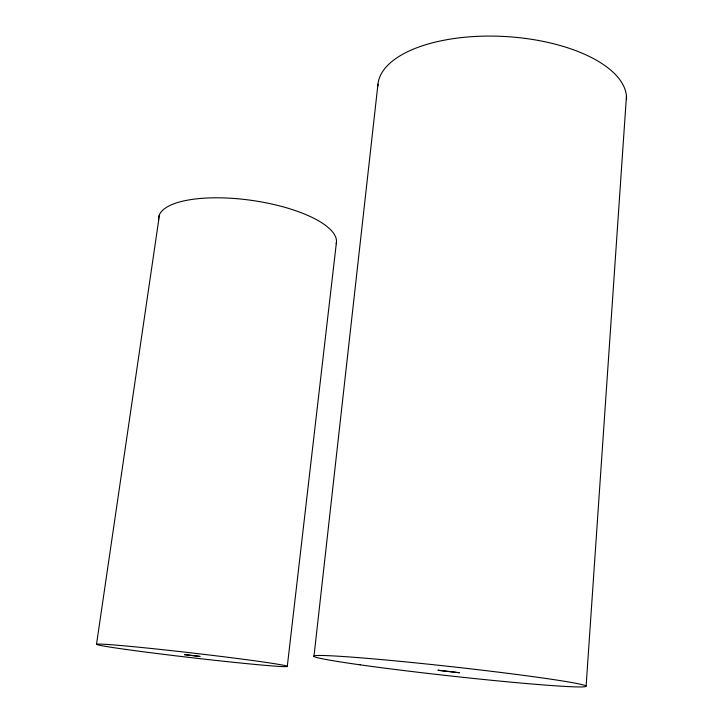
<?xml version="1.0" encoding="UTF-8"?>
<svg xmlns="http://www.w3.org/2000/svg" width="723" height="723" viewBox="0 0 723 723"><rect width="100%" height="100%" fill="white"/><g stroke="black" fill="none" stroke-linecap="round" stroke-linejoin="round"><path stroke-width="1.08" d="M586.127 685.874L626.452 96.159M313.981 656.231L377.966 84.166M287.293 666.353L336.493 241.853M96.548 644.048L159.53 214.478M158.617 220.352A89.788 30.032 8.1 0 1 249.083 200.018A89.788 30.032 8.1 0 1 336.204 243.778M377.831 86.227A124.519 56.087 3.3 0 1 504.094 36.466A124.519 56.087 3.3 0 1 626.507 99.358M184.492 654.622L199.928 656.421L184.492 654.622M438.527 670.275L437.903 670.293L459.476 672.742L438.527 670.275M125.477 649.371A96.286 2.377 6.6 0 0 284.555 666.642A96.286 2.377 6.6 0 0 164.971 649.932A96.286 2.377 6.6 0 0 125.477 649.371M360.108 664.835A137.045 4.672 6.3 0 0 583.723 686.85A137.045 4.672 6.3 0 0 406.751 661.988A137.045 4.672 6.3 0 0 360.108 664.835"/></g></svg>
